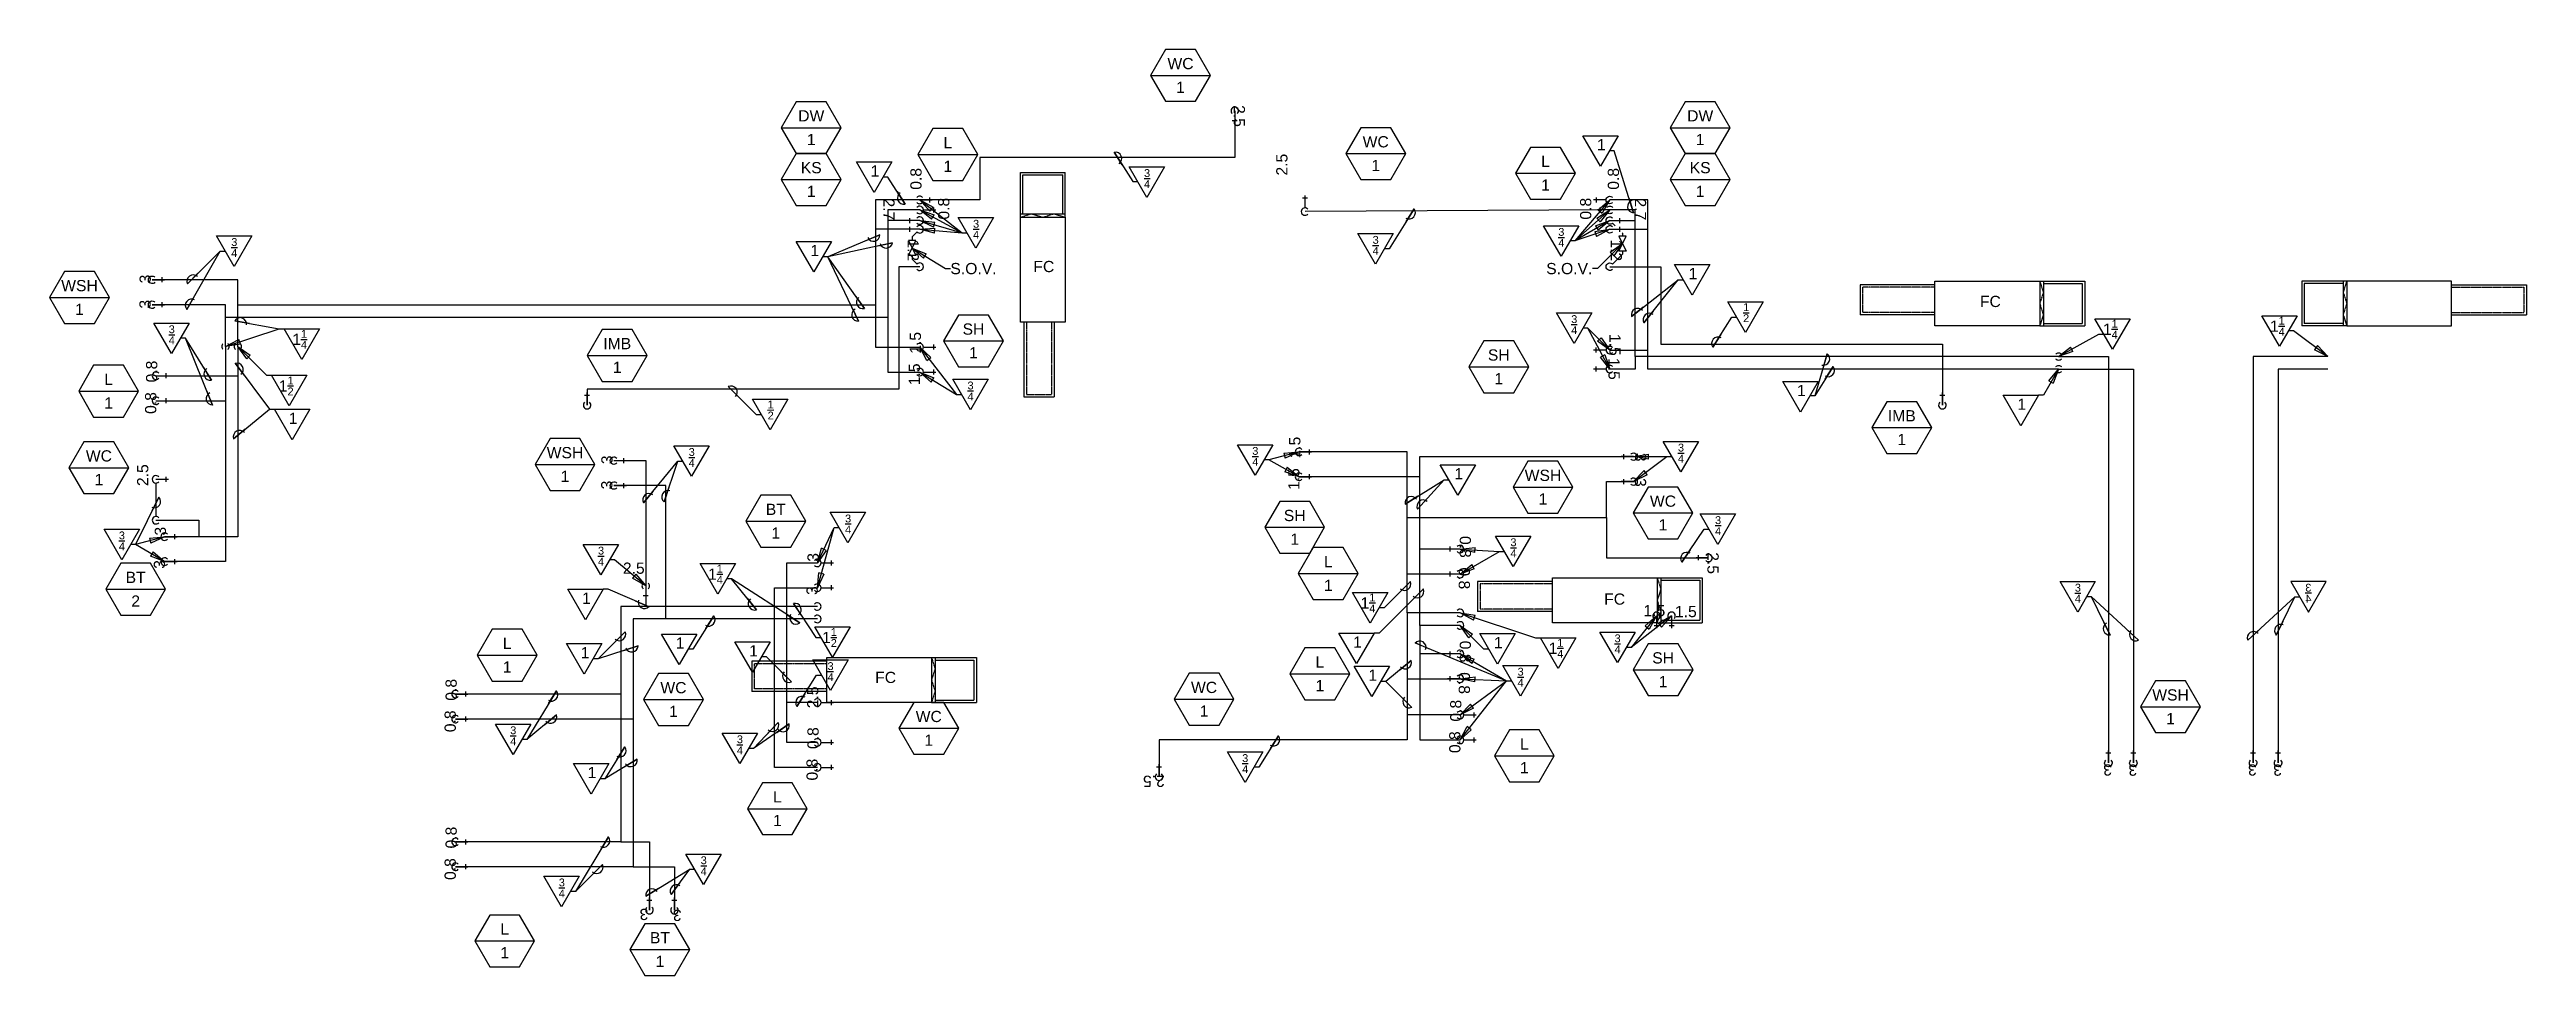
# Model space of a CAD drawing. Header units: inches. Extents: x -131 to 861, y 13 to 1805.
# Drawn here: x -131 to 861, y 1434 to 1805 of the extents above.
import ezdxf
from ezdxf.enums import TextEntityAlignment as Align

# ---------------------------------------------------------------- set-up
doc = ezdxf.new("R2010")
doc.units = ezdxf.units.IN
doc.header["$MEASUREMENT"] = 0
doc.linetypes.add('HIDDEN2', pattern=[0.1875, 0.125, -0.0625])
doc.layers.add('cloud_cw', color=190, linetype='Continuous', plot=False)
for name, color, linetype in [('PLUM-4TEXT', 2, 'Continuous'), ('PLUM-CW', 3, 'Cold_Water_Flow'), ('PLUM-DIM', 1, 'Continuous'), ('PLUM-DIM-CW-TEXT', 2, 'Continuous'), ('PLUM-EQUIP', 5, 'Continuous'), ('PLUM-HW', 2, 'Hot_Water_Flow'), ('PLUM-KEYNOTE-CW', 2, 'Cold_Water_Flow')]:
    doc.layers.add(name, color=color, linetype=linetype)
doc.styles.add('A2', font='arial.ttf', dxfattribs={"width": 1.00018})
doc.styles.add('ARC-TEXT', font='arial.ttf', dxfattribs={"width": 1.00018, "height": 4.5})
doc.styles.add('Arial', font='arial.ttf')
doc.styles.get("Standard").update_dxf_attribs({"font": 'arial.ttf'})
doc.linetypes.add('Cold_Water_Flow', pattern='A,0.875,-0.125,0,-0.125,0.875,-0.125,["CW",Standard,S=0.1,R=0,X=-0.12585,Y=-0.05],-0.1,0.875,[1,GEC_FlowArrow.shx,S=0.0625,R=0,X=0,Y=0],0.5', length=3.6)
doc.linetypes.add('Hot_Water_Flow', pattern='A,0.8125,-0.125,0,-0.125,0,-0.125,0.875,-0.125,["HW",Standard,S=0.1,R=0,X=-0.12585,Y=-0.05],-0.1,0.875,[1,GEC_FlowArrow.shx,S=0.0625,R=0,X=0,Y=0],0.5', length=3.6625)
doc.dimstyles.new('Standard1', dxfattribs={"dimscale": 24, "dimtxt": 4.5, "dimasz": 0.25, "dimexe": 0.18, "dimexo": 0.0625, "dimgap": 2, "dimtad": 0, "dimtih": 1, "dimtoh": 1, "dimdec": 8, "dimzin": 0, "dimdsep": 46, "dimlunit": 4, "dimtxsty": 'Standard', "dimcen": 0.089844, "dimclre": 256, "dimadec": 0, "dimazin": 0, "dimtfac": 1, "dimtdec": 8, "dimtofl": 0, "dimtmove": 0, "dimatfit": 3, "dimldrblk": 'CLOSEDBLANK', "dimfxl": 1, "dimtolj": 1, "dimtzin": 0, "dimarcsym": 0})
doc.dimstyles.new('Standard2', dxfattribs={"dimscale": 24, "dimtxt": 0.18, "dimasz": 0.25, "dimexe": 0.18, "dimexo": 0.0625, "dimgap": 0.09, "dimtad": 0, "dimtih": 1, "dimtoh": 1, "dimdec": 4, "dimzin": 0, "dimdsep": 46, "dimlunit": 4, "dimtxsty": 'Standard', "dimcen": 0.089844, "dimadec": 0, "dimazin": 0, "dimtfac": 1, "dimtdec": 4, "dimtofl": 0, "dimtmove": 0, "dimatfit": 3, "dimldrblk": 'loop', "dimfxl": 1, "dimfrac": 2, "dimtolj": 1, "dimtzin": 0, "dimarcsym": 0})

# ---------------------------------------------------------------- blocks, each defined once
blk = doc.blocks.new('*U11')
at = {"linetype": 'Continuous'}
blk.add_arc((0, 0), 1.5, 41.81031, 318.18969, dxfattribs=at)
blk = doc.blocks.new('*U12')
at = {"linetype": 'Continuous'}
for p, q in [((0, 0), (5, 0)), ((4, 1), (4, -1))]:
    blk.add_line(p, q, dxfattribs=at)
blk = doc.blocks.new('*U32')
at = {"linetype": 'Continuous'}
for start, end in [(41.81031, 138.18969), (221.81031, 318.18969)]:
    blk.add_arc((0, 0), 1.5, start, end, dxfattribs=at)
blk = doc.blocks.new('*U14')
at = {"linetype": 'Continuous'}
blk.add_arc((0, 0), 1.5, 221.81031, 138.18969, dxfattribs=at)
blk = doc.blocks.new('*U9')
at = {"linetype": 'Continuous'}
blk.add_arc((0, 0), 1.5, 311.81031, 228.18969, dxfattribs=at)
blk = doc.blocks.new('*U10')
at = {"linetype": 'Continuous'}
for p, q in [((-1, 4), (1, 4)), ((0, 0), (0, 5))]:
    blk.add_line(p, q, dxfattribs=at)
blk = doc.blocks.new('*U23')
at = {"linetype": 'Continuous'}
blk.add_arc((0, 0), 1.5, 221.81031, 138.18969, dxfattribs=at)
blk = doc.blocks.new('*U13')
at = {"linetype": 'Continuous'}
blk.add_arc((0, 0), 1.5, 131.81031, 48.18969, dxfattribs=at)
blk = doc.blocks.new('Tag-Equipment')
at = {"color": 0}
blk.add_line((-12, 0), (12, 0), dxfattribs=at)
blk.add_lwpolyline([(-12, 0), (-6, -10.39), (6, -10.39), (12, 0), (6, 10.39), (-6, 10.39)], close=True, dxfattribs=at)
at = {"color": 0, "style": 'A2'}
for tag, p in [('TAG', (0, 4.75)), ('#', (0, -4.75))]:
    blk.add_attdef(tag, text='', height=4.5, dxfattribs=at).set_placement(p, align=Align.MIDDLE_CENTER)
blk = doc.blocks.new('*U29')
at = {"linetype": 'Continuous'}
for start, end in [(131.81031, 228.18969), (311.81031, 48.18969)]:
    blk.add_arc((0, 0), 1.5, start, end, dxfattribs=at)
blk = doc.blocks.new('*U15')
at = {"linetype": 'Continuous'}
blk.add_arc((0, 0), 1.5, 131.81031, 48.18969, dxfattribs=at)
blk = doc.blocks.new('*U26')
at = {"linetype": 'Continuous'}
for p, q in [((-1, 4), (1, 4)), ((0, 0), (0, 5))]:
    blk.add_line(p, q, dxfattribs=at)
blk = doc.blocks.new('*U30')
at = {"linetype": 'ByBlock'}
for p, q in [((3, -1.5), (-3, 1.5)), ((-3, -1.5), (3, 1.5)), ((-3, 1.5), (-3, -1.5)), ((3, 1.5), (3, -1.5))]:
    blk.add_line(p, q, dxfattribs=at)
blk = doc.blocks.new('*U22')
at = {"linetype": 'Continuous'}
for start, end in [(41.81031, 138.18969), (221.81031, 318.18969)]:
    blk.add_arc((0, 0), 1.5, start, end, dxfattribs=at)
blk = doc.blocks.new('_ClosedBlank')
at = {"color": 0, "linetype": 'ByBlock', "lineweight": -2}
for p, q in [((-1, 0.17), (0, 0)), ((-1, 0.17), (-1, -0.17)), ((0, 0), (-1, -0.17))]:
    blk.add_line(p, q, dxfattribs=at)
blk = doc.blocks.new('GE_FAU')
for p, q in [((0, 0), (18, 0)), ((0, -18), (0, 0)), ((18, -18), (18, 0)), ((1, -16.56), (1, -1)), ((1, -1), (17, -1)), ((17, -16.56), (17, -1)), ((0, -16.56), (18, -16.56)), ((1.46, -60), (1.46, -90)), ((13.55, -60), (13.55, -90)), ((1.46, -90), (13.55, -90))]:
    blk.add_line(p, q)
at = {"linetype": 'HIDDEN2'}
for p, q in [((0, -18), (4.5, -16.56)), ((4.5, -16.56), (9, -18)), ((9, -18), (13.5, -16.56)), ((13.5, -16.56), (18, -18)), ((2.46, -60), (2.46, -89)), ((12.55, -60), (12.55, -89)), ((2.46, -89), (12.55, -89))]:
    blk.add_line(p, q, dxfattribs=at)
blk.add_lwpolyline([(0, -60), (0, -18), (18, -18), (18, -60)], close=True)
blk = doc.blocks.new('*U20')
at = {"layer": 'PLUM-KEYNOTE-CW', "linetype": 'Continuous'}
blk.add_lwpolyline([(-7.07, 12.25), (7.07, 12.25), (0, 0), (-7.07, 12.25)], dxfattribs=at)
at = {"layer": 'PLUM-KEYNOTE-CW', "insert": (-1.14, 7.55), "char_height": 4.5, "width": 34.978, "attachment_point": 4, "rotation": 0.02566, "style": 'Arial'}
blk.add_mtext('\\A1;{\\H0.7x;\\S3/4;} ', dxfattribs=at)
blk = doc.blocks.new('loop')
at = {"color": 0}
blk.add_lwpolyline([(-1, 0), (0, 0, -1)], format="xyb", dxfattribs=at)
blk.add_arc((-0.4, 0.15), 0.422, 182.4039, 339.5888, dxfattribs=at)
blk = doc.blocks.new('*U34')
at = {"layer": 'PLUM-KEYNOTE-CW', "linetype": 'Continuous'}
blk.add_lwpolyline([(-7.07, 12.25), (7.07, 12.25), (0, 0), (-7.07, 12.25)], dxfattribs=at)
at = {"layer": 'PLUM-KEYNOTE-CW', "insert": (-1, 7.92), "char_height": 4.5, "width": 34.978, "attachment_point": 4, "rotation": 0.02566, "style": 'Arial'}
blk.add_mtext('\\A1;{\\H0.7x;\\S1/2;} ', dxfattribs=at)
blk = doc.blocks.new('*U21')
at = {"layer": 'PLUM-KEYNOTE-CW', "linetype": 'Continuous'}
blk.add_lwpolyline([(-7.07, 12.25), (7.07, 12.25), (0, 0), (-7.07, 12.25)], dxfattribs=at)
at = {"layer": 'PLUM-KEYNOTE-CW', "insert": (-1.38, 8.61), "char_height": 4.5, "width": 34.978, "attachment_point": 4, "rotation": 0.02566, "style": 'Arial'}
blk.add_mtext('\\A1;1', dxfattribs=at)
blk = doc.blocks.new('*U18')
at = {"layer": 'PLUM-KEYNOTE-CW', "linetype": 'Continuous'}
blk.add_lwpolyline([(-7.07, 12.25), (7.07, 12.25), (0, 0), (-7.07, 12.25)], dxfattribs=at)
at = {"layer": 'PLUM-KEYNOTE-CW', "insert": (-3.87, 8.04), "char_height": 4.5, "width": 34.978, "attachment_point": 4, "rotation": 0.02566, "style": 'Arial'}
blk.add_mtext('\\A1;1{\\H0.7x;\\S1/4;} ', dxfattribs=at)
blk = doc.blocks.new('*U19')
at = {"layer": 'PLUM-KEYNOTE-CW', "linetype": 'Continuous'}
blk.add_lwpolyline([(-7.07, 12.25), (7.07, 12.25), (0, 0), (-7.07, 12.25)], dxfattribs=at)
at = {"layer": 'PLUM-KEYNOTE-CW', "insert": (-4.18, 7.93), "char_height": 4.5, "width": 34.978, "attachment_point": 4, "rotation": 0.02566, "style": 'Arial'}
blk.add_mtext('\\A1;1{\\H0.7x;\\S1/2;} ', dxfattribs=at)
blk = doc.blocks.new('*U33')
at = {"linetype": 'Continuous'}
for start, end in [(131.81031, 228.18969), (311.81031, 48.18969)]:
    blk.add_arc((0, 0), 1.5, start, end, dxfattribs=at)

msp = doc.modelspace()

# ---------------------------------------------------------------- linework, layer by layer
at = {"layer": 'PLUM-CW'}
for points in [[(343.74, 1780.45), (343.74, 1761.71), (241.54, 1761.71), (241.54, 1744.7), (199.75, 1744.7), (199.75, 1702.7)], [(494, 1740.7), (371.9, 1740.05)], [(673.8, 1681.89), (504.21, 1681.89), (504.21, 1740.7), (494, 1740.7)], [(217.5, 1732.95), (199.75, 1732.95)], [(216.44, 1731.89), (214.52, 1729.97), (214.52, 1728.44)], [(494, 1736.45), (504.21, 1736.45)], [(495.06, 1735.39), (496.08, 1734.36)], [(498.91, 1731.53), (499.06, 1731.39), (499.06, 1730.19)], [(217.5, 1717.94), (209.16, 1717.94), (209.16, 1668.9), (84.25, 1668.9), (84.25, 1662.45)], [(214.52, 1722.44), (214.52, 1720.92), (216.44, 1719)], [(494, 1717.94), (514.43, 1717.94), (514.43, 1686.89), (627.25, 1686.89), (627.25, 1662.45)], [(499.06, 1724.19), (499.06, 1723), (495.06, 1719)], [(-55.65, 1685.95), (-55.65, 1712.7), (-90, 1712.7)], [(-55.65, 1702.7), (199.75, 1702.7)], [(199.75, 1702.7), (199.75, 1685.7), (217.5, 1685.7)], [(-55.65, 1685.95), (-55.65, 1609.7), (-85, 1609.7)], [(504.21, 1681.89), (504.21, 1676.89), (494, 1676.89)], [(673.8, 1681.89), (693.75, 1681.89), (693.75, 1518.95)], [(781.7, 1681.89), (751.75, 1681.89), (751.75, 1518.95)], [(-88.5, 1674.2), (-55.65, 1674.2)], [(95, 1640.2), (107.75, 1640.2), (107.75, 1581.7)], [(434, 1579.11), (412.83, 1579.11), (412.83, 1643.7), (369.5, 1643.7)], [(-88.5, 1631.2), (-88.5, 1617.81)], [(412.83, 1617.35), (492.71, 1617.35), (492.71, 1631.78), (503.5, 1631.78)], [(-88.5, 1616.31), (-71.26, 1616.31), (-71.26, 1609.7)], [(492.71, 1617.35), (492.71, 1601.19), (533.54, 1601.19)], [(164.31, 1581.7), (164.31, 1599.2), (176.5, 1599.2)], [(434, 1594.7), (412.83, 1594.7)], [(176.5, 1581.7), (97.75, 1581.7), (97.75, 1487.32), (31.5, 1487.32)], [(176.5, 1527.2), (164.31, 1527.2), (164.31, 1581.7)], [(412.83, 1579.11), (412.83, 1528.2), (313.41, 1528.2), (313.41, 1513.45)], [(412.83, 1552.7), (434, 1552.7)], [(97.75, 1546.57), (31.5, 1546.57)], [(176.5, 1543.2), (164.31, 1543.2)], [(434, 1538.2), (412.83, 1538.2)], [(97.75, 1487.32), (109.25, 1487.32), (109.25, 1459.95)]]:
    msp.add_lwpolyline(points, dxfattribs=at)
at = {"layer": 'PLUM-HW'}
for points in [[(217.5, 1740.7), (204.75, 1740.7), (204.75, 1697.7)], [(673.8, 1676.89), (509.21, 1676.89), (509.21, 1744.7), (494, 1744.7)], [(217.5, 1736.45), (204.75, 1736.45)], [(494, 1732.95), (509.21, 1732.95)], [(-60.65, 1685.95), (-60.65, 1702.7), (-90, 1702.7)], [(-60.65, 1697.7), (204.75, 1697.7)], [(204.75, 1697.7), (204.75, 1675.7), (217.5, 1675.7)], [(-60.65, 1685.95), (-60.65, 1599.7), (-85, 1599.7)], [(494, 1684.51), (509.21, 1684.51)], [(673.8, 1676.89), (703.75, 1676.89), (703.75, 1518.95)], [(781.7, 1676.89), (761.75, 1676.89), (761.75, 1518.95)], [(-88.5, 1664.2), (-60.65, 1664.2)], [(417.83, 1633.7), (417.83, 1641.78), (503.5, 1641.78)], [(115.75, 1576.7), (115.75, 1630.2), (95, 1630.2)], [(434, 1574.11), (417.83, 1574.11), (417.83, 1633.7), (369.5, 1633.7)], [(434, 1604.7), (417.83, 1604.7)], [(159.31, 1581.7), (159.31, 1589.2), (176.5, 1589.2)], [(176.5, 1517.2), (159.31, 1517.2), (159.31, 1581.7)], [(176.5, 1576.7), (102.75, 1576.7), (102.75, 1477.32), (31.5, 1477.32)], [(417.83, 1574.11), (417.83, 1528.2), (434, 1528.2)], [(434, 1562.7), (417.83, 1562.7)], [(102.75, 1536.57), (31.5, 1536.57)], [(102.75, 1477.32), (119.25, 1477.32), (119.25, 1459.95)]]:
    msp.add_lwpolyline(points, dxfattribs=at)

# ---------------------------------------------------------------- block references
at = {"layer": 'PLUM-4TEXT'}
for p, values in [((322, 1794.65), {'TAG': 'WC', '#': '1'}), ((174.06, 1773.7), {'TAG': 'DW', '#': '1'}), ((530.21, 1773.7), {'TAG': 'DW', '#': '1'}), ((228.8, 1762.96), {'TAG': 'L', '#': '1'}), ((400.21, 1763.29), {'TAG': 'WC', '#': '1'}), ((174.06, 1752.92), {'TAG': 'KS', '#': '1'}), ((468.25, 1755.42), {'TAG': 'L', '#': '1'}), ((530.21, 1752.92), {'TAG': 'KS', '#': '1'}), ((-119.12, 1705.62), {'TAG': 'WSH', '#': '1'}), ((239.06, 1688.19), {'TAG': 'SH', '#': '1'}), ((96.33, 1682.37), {'TAG': 'IMB', '#': '1'}), ((449.52, 1677.8), {'TAG': 'SH', '#': '1'}), ((-107.44, 1668.05), {'TAG': 'L', '#': '1'}), ((610.99, 1653.43), {'TAG': 'IMB', '#': '1'}), ((-111.33, 1637.34), {'TAG': 'WC', '#': '1'}), ((75.4, 1638.64), {'TAG': 'WSH', '#': '1'}), ((467.22, 1629.54), {'TAG': 'WSH', '#': '1'}), ((515.3, 1619.2), {'TAG': 'WC', '#': '1'}), ((159.86, 1615.9), {'TAG': 'BT', '#': '1'}), ((367.75, 1613.45), {'TAG': 'SH', '#': '1'}), ((-96.61, 1588.63), {'TAG': 'BT', '#': '2'}), ((381.2, 1594.91), {'TAG': 'L', '#': '1'}), ((52.25, 1562.2), {'TAG': 'L', '#': '1'}), ((377.85, 1554.71), {'TAG': 'L', '#': '1'}), ((515.36, 1556.35), {'TAG': 'SH', '#': '1'}), ((118.85, 1544.4), {'TAG': 'WC', '#': '1'}), ((331.43, 1544.51), {'TAG': 'WC', '#': '1'}), ((718.65, 1541.5), {'TAG': 'WSH', '#': '1'}), ((221.14, 1532.85), {'TAG': 'WC', '#': '1'}), ((459.75, 1521.81), {'TAG': 'L', '#': '1'}), ((160.48, 1500.62), {'TAG': 'L', '#': '1'}), ((51.23, 1447.6), {'TAG': 'L', '#': '1'}), ((113.44, 1444.13), {'TAG': 'BT', '#': '1'})]:
    msp.add_blockref('Tag-Equipment', p, dxfattribs=at).add_auto_attribs(values)
at = {"layer": 'PLUM-CW'}
for name, p in [('*U9', (343.74, 1780.45)), ('*U32', (217.5, 1744.7)), ('*U12', (217.5, 1744.7)), ('*U10', (371.9, 1741.55)), ('*U29', (-55.65, 1685.95)), ('*U14', (217.5, 1685.7)), ('*U12', (219, 1685.7)), ('*U11', (-88.5, 1674.2)), ('*U12', (-88.5, 1674.2)), ('*U26', (84.25, 1662.45)), ('*U26', (627.25, 1662.45)), ('*U15', (84.25, 1662.45)), ('*U15', (627.25, 1662.45)), ('*U11', (369.5, 1643.7)), ('*U12', (369.5, 1643.7)), ('*U11', (-88.5, 1616.31)), ('*U11', (-85, 1609.7)), ('*U12', (-85, 1609.7)), ('*U14', (176.5, 1599.2)), ('*U12', (178, 1599.2)), ('*U33', (107.75, 1589.95)), ('*U14', (176.5, 1581.7)), ('*U11', (31.5, 1546.57)), ('*U12', (31.5, 1546.57)), ('*U14', (434, 1538.2)), ('*U12', (435.5, 1538.2)), ('*U14', (176.5, 1527.2)), ('*U12', (178, 1527.2)), ('*U10', (313.41, 1513.45)), ('*U11', (31.5, 1487.32)), ('*U12', (31.5, 1487.32))]:
    msp.add_blockref(name, p, dxfattribs=at)
for name, p, rotation in [('*U10', (343.74, 1780.45), 179.9999999999999), ('*U23', (371.9, 1740.05), 180), ('*U12', (217.5, 1732.95), 180), ('*U11', (217.5, 1732.95), 180), ('*U11', (217.5, 1717.94), 180), ('*U12', (492.5, 1676.89), 180), ('*U14', (494, 1676.89), 180), ('*U9', (-88.5, 1632.7), 90.00000000000504), ('*U10', (-88.5, 1632.7), 270.000000000005), ('*U10', (533.54, 1601.19), 89.57697185160163), ('*U9', (533.54, 1601.19), 269.5769718516017), ('*U10', (107.75, 1589.95), 180), ('*U12', (434, 1594.7), 180), ('*U11', (434, 1594.7), 180), ('*U11', (434, 1579.11), 180), ('*U11', (518.75, 1577.95), 270), ('*U12', (518.75, 1577.95), 270), ('*U12', (434, 1552.7), 180), ('*U11', (434, 1552.7), 180), ('*U13', (176.5, 1543.2), 90), ('*U10', (178, 1543.2), 270), ('*U9', (313.41, 1513.45), 180.000000000005), ('*U11', (109.25, 1459.95), 90), ('*U12', (109.25, 1459.95), 90)]:
    msp.add_blockref(name, p, dxfattribs=dict(at, rotation=rotation))
at = {"layer": 'PLUM-CW', "xscale": -1}
for name, p in [('*U12', (494, 1740.7)), ('*U32', (494, 1740.7)), ('*U22', (673.8, 1681.89)), ('*U13', (693.75, 1518.95)), ('*U10', (693.75, 1518.95)), ('*U13', (751.75, 1518.95)), ('*U10', (751.75, 1518.95))]:
    msp.add_blockref(name, p, dxfattribs=at)
for name, p, rotation in [('*U11', (494, 1736.45), 180), ('*U12', (494, 1736.45), 180), ('*U30', (214.52, 1725.44), 270), ('*U30', (499.06, 1727.19), 270), ('*U11', (494, 1717.94), 180), ('*U13', (-90, 1712.7), 270), ('*U10', (-90, 1712.7), 270), ('*U13', (95, 1640.2), 270), ('*U10', (95, 1640.2), 270), ('*U10', (503.5, 1631.78), 90), ('*U13', (503.5, 1631.78), 90)]:
    msp.add_blockref(name, p, dxfattribs=dict(at, rotation=rotation))
at = {"layer": 'PLUM-EQUIP'}
msp.add_blockref('GE_FAU', (257.83, 1755.76), dxfattribs=at)
for p, rotation in [((684.25, 1712.2), 270), ((531, 1593.2), 270.0000000000001), ((240.24, 1561.2), 270.0000000000001)]:
    msp.add_blockref('GE_FAU', p, dxfattribs=dict(at, rotation=rotation))
at = {"layer": 'PLUM-EQUIP', "xscale": -1, "rotation": 90}
msp.add_blockref('GE_FAU', (771.25, 1712.2), dxfattribs=at)
at = {"layer": 'PLUM-HW'}
for name, p, rotation in [('*U12', (217.5, 1736.45), 180), ('*U11', (217.5, 1736.45), 180), ('*U12', (492.5, 1684.51), 180), ('*U14', (494, 1684.51), 180), ('*U12', (434, 1604.7), 180), ('*U11', (434, 1604.7), 180), ('*U11', (512.75, 1577.95), 270), ('*U12', (512.75, 1577.95), 270), ('*U11', (434, 1574.11), 180), ('*U12', (434, 1562.7), 180), ('*U11', (434, 1562.7), 180), ('*U11', (119.25, 1459.95), 90), ('*U12', (119.25, 1459.95), 90)]:
    msp.add_blockref(name, p, dxfattribs=dict(at, rotation=rotation))
for name, p in [('*U14', (217.5, 1740.7)), ('*U12', (219, 1740.7)), ('*U29', (-60.65, 1685.95)), ('*U14', (217.5, 1675.7)), ('*U12', (219, 1675.7)), ('*U11', (-88.5, 1664.2)), ('*U12', (-88.5, 1664.2)), ('*U11', (369.5, 1633.7)), ('*U12', (369.5, 1633.7)), ('*U11', (-85, 1599.7)), ('*U12', (-85, 1599.7)), ('*U14', (176.5, 1589.2)), ('*U12', (178, 1589.2)), ('*U14', (176.5, 1576.7)), ('*U11', (31.5, 1536.57)), ('*U12', (31.5, 1536.57)), ('*U14', (434, 1528.2)), ('*U12', (435.5, 1528.2)), ('*U14', (176.5, 1517.2)), ('*U12', (178, 1517.2)), ('*U11', (31.5, 1477.32)), ('*U12', (31.5, 1477.32))]:
    msp.add_blockref(name, p, dxfattribs=at)
at = {"layer": 'PLUM-HW', "xscale": -1}
for name, p in [('*U12', (492.5, 1744.7)), ('*U14', (494, 1744.7)), ('*U22', (673.8, 1676.89)), ('*U13', (703.75, 1518.95)), ('*U10', (703.75, 1518.95)), ('*U13', (761.75, 1518.95)), ('*U10', (761.75, 1518.95))]:
    msp.add_blockref(name, p, dxfattribs=at)
for name, p, rotation in [('*U11', (494, 1732.95), 180), ('*U12', (494, 1732.95), 180), ('*U13', (-90, 1702.7), 270), ('*U10', (-90, 1702.7), 270), ('*U10', (503.5, 1641.78), 90), ('*U13', (503.5, 1641.78), 90), ('*U13', (95, 1630.2), 270), ('*U10', (95, 1630.2), 270)]:
    msp.add_blockref(name, p, dxfattribs=dict(at, rotation=rotation))
at = {"layer": 'PLUM-KEYNOTE-CW'}
for name, p in [('*U21', (490.21, 1758.24)), ('*U21', (199.23, 1747.73)), ('*U20', (308.52, 1745.73)), ('*U20', (240.02, 1725.4)), ('*U20', (-57.18, 1718.09)), ('*U21', (175.12, 1715.83)), ('*U20', (400.11, 1718.96)), ('*U20', (474.5, 1722.15)), ('*U21', (526.95, 1706.59)), ('*U20', (479.67, 1687.18)), ('*U34', (548.41, 1691.59)), ('*U18', (695.42, 1684.83)), ('*U18', (762.34, 1686.05)), ('*U20', (-82.24, 1683.1)), ('*U18', (-30.01, 1680.78)), ('*U19', (-35.09, 1662.21)), ('*U20', (237.81, 1660.56)), ('*U21', (570.37, 1659.68)), ('*U21', (-33.91, 1648.53)), ('*U34', (157.58, 1652.57)), ('*U21', (658.7, 1654.2)), ('*U20', (522.43, 1635.66)), ('*U20', (126.09, 1633.9)), ('*U20', (351.89, 1634.34)), ('*U21', (433.12, 1626.31)), ('*U20', (188.75, 1607.23)), ('*U20', (537.29, 1606.57)), ('*U20', (-102.21, 1600.45)), ('*U20', (455.32, 1597.69)), ('*U20', (89.75, 1594.34)), ('*U18', (136.58, 1586.64)), ('*U21', (83.6, 1576.4)), ('*U20', (681.45, 1579.49)), ('*U18', (398, 1575.07)), ('*U21', (121.12, 1558.41)), ('*U19', (182.56, 1561.33)), ('*U21', (392.54, 1558.81)), ('*U21', (448.95, 1558.58)), ('*U18', (473.34, 1556.9)), ('*U20', (497.04, 1559.18)), ('*U21', (83.1, 1554.57)), ('*U21', (150.57, 1555.33)), ('*U20', (181.72, 1548.03)), ('*U20', (458.18, 1545.81)), ('*U21', (398.66, 1545.57)), ('*U20', (54.59, 1522.3)), ('*U20', (145.4, 1518.69)), ('*U21', (85.85, 1506.51)), ('*U20', (347.85, 1511.15)), ('*U20', (130.9, 1470.19)), ('*U20', (74.04, 1461.3))]:
    msp.add_blockref(name, p, dxfattribs=at)
at = {"layer": 'PLUM-KEYNOTE-CW', "xscale": -1}
msp.add_blockref('*U20', (773.96, 1579.49), dxfattribs=at)

# ---------------------------------------------------------------- texts
at = {"layer": 'cloud_cw', "color": 3, "char_height": 4.5, "style": 'ARC-TEXT'}
for s, insert, attachment_point, rotation in [('2.5', (347.83, 1782.75), 1, 270), ('0.8', (213.75, 1748.8), 1, 90), ('2.5', (360.35, 1754.49), 1, 90), ('0.8', (497.75, 1748.8), 7, 90), ('1.2', (217.15, 1728.91), 1, 270), ('1.2', (494.35, 1728.91), 7, 270), ('3', (-95.05, 1711.27), 1, 90), ('1.5', (213.53, 1683.04), 1, 90), ('0.8', (-92.47, 1671.54), 1, 90), ('1.5', (497.97, 1681.35), 1, 270), ('1.5', (365.53, 1641.04), 1, 90), ('2.5', (-96.04, 1629.99), 1, 90), ('3', (89.95, 1638.77), 1, 90), ('3', (508.55, 1633.21), 1, 270), ('3', (-88.97, 1610.15), 1, 90), ('3', (172.53, 1599.65), 1, 90), ('2.5', (537.64, 1603.45), 1, 269.57697), ('0.8', (437.97, 1597.35), 1, 270), ('0.8', (27.53, 1543.92), 1, 90), ('2.5', (172.41, 1540.9), 1, 90), ('0.8', (437.97, 1555.35), 1, 270), ('0.8', (430.03, 1535.54), 1, 90), ('0.8', (172.53, 1524.54), 1, 90), ('3', (695.18, 1513.9), 1, 180), ('3', (753.18, 1513.9), 1, 180), ('2.5', (315.71, 1509.36), 1, 180), ('0.8', (27.53, 1484.67), 1, 90), ('3', (108.79, 1455.97), 1, 180)]:
    msp.add_mtext_dynamic_manual_height_columns(s, width=10.5094, gutter_width=22.5, heights=[0], dxfattribs=dict(at, insert=insert, attachment_point=attachment_point, rotation=rotation))
at = {"layer": 'cloud_cw', "color": 2, "char_height": 4.5, "style": 'ARC-TEXT'}
for s, insert, attachment_point, rotation in [('2.7', (207.45, 1745.3), 1, 270), ('0.8', (224.87, 1736.83), 1, 90), ('0.8', (486.63, 1736.83), 7, 90), ('2.7', (504.05, 1745.3), 7, 270), ('3', (-95.11, 1701.16), 1, 90), ('1.5', (498.35, 1690.98), 1, 270), ('1.5', (213.15, 1670.42), 1, 90), ('0.8', (-92.85, 1658.92), 1, 90), ('3', (508.61, 1643.32), 1, 270), ('3', (89.89, 1628.66), 1, 90), ('1.5', (365.15, 1628.42), 1, 90), ('0.8', (438.35, 1609.98), 1, 270), ('3', (-89.35, 1596.83), 1, 90), ('3', (172.15, 1586.33), 1, 90), ('0.8', (438.35, 1567.98), 1, 270), ('0.8', (27.15, 1531.29), 1, 90), ('0.8', (429.65, 1522.92), 1, 90), ('0.8', (172.15, 1511.92), 1, 90), ('3', (705.29, 1513.84), 1, 180), ('3', (763.29, 1513.84), 1, 180), ('0.8', (27.15, 1472.04), 1, 90), ('3', (122.12, 1455.6), 1, 180)]:
    msp.add_mtext_dynamic_manual_height_columns(s, width=10.5094, gutter_width=22.5, heights=[0], dxfattribs=dict(at, insert=insert, attachment_point=attachment_point, rotation=rotation))
at = {"layer": 'cloud_cw', "color": 3, "char_height": 4.5, "attachment_point": 1, "style": 'ARC-TEXT'}
for s, insert in [('2.5', (98.59, 1599.32)), ('1.5', (520.09, 1581.92))]:
    msp.add_mtext_dynamic_manual_height_columns(s, width=10.5094, gutter_width=22.5, heights=[0], dxfattribs=dict(at, insert=insert))
at = {"layer": 'cloud_cw', "color": 2, "insert": (507.47, 1582.3), "char_height": 4.5, "attachment_point": 1, "style": 'ARC-TEXT'}
msp.add_mtext_dynamic_manual_height_columns('1.5', width=10.5094, gutter_width=22.5, heights=[0], dxfattribs=at)
at = {"layer": 'PLUM-4TEXT', "char_height": 4.5, "attachment_point": 1, "style": 'ARC-TEXT'}
for insert in [(263.05, 1720.27), (642.29, 1706.27), (491.75, 1586.92), (199.67, 1555.52)]:
    msp.add_mtext_dynamic_manual_height_columns('FC', width=6.1291, gutter_width=22.5, heights=[0], dxfattribs=dict(at, insert=insert))
at = {"layer": 'PLUM-DIM-CW-TEXT', "char_height": 4.5, "width": 88.8578, "style": 'A2'}
for insert, attachment_point in [((229.8, 1717.17), 4), ((487.03, 1717.17), 6)]:
    msp.add_mtext('S.O.V.', dxfattribs=dict(at, insert=insert, attachment_point=attachment_point))

# ---------------------------------------------------------------- leaders
at = {"layer": 'PLUM-DIM'}
for points, dimstyle in [([(295.43, 1763.83), (302.86, 1752.07), (304.86, 1752.07)], 'Standard2'), ([(503.5, 1739.55), (495.75, 1764.36), (493.75, 1764.36)], 'Standard2'), ([(211.65, 1743.04), (204.77, 1753.85), (202.77, 1753.85)], 'Standard2'), ([(217.5, 1744.7), (234.49, 1731.52), (236.49, 1731.52)], 'Standard1'), ([(217.5, 1740.7), (234.49, 1731.52), (236.49, 1731.52)], 'Standard1'), ([(415.58, 1741.19), (405.64, 1725.08), (403.64, 1725.08)], 'Standard2'), ([(494, 1744.7), (480.03, 1728.27), (478.03, 1728.27)], 'Standard1'), ([(494, 1740.7), (480.03, 1728.27), (478.03, 1728.27)], 'Standard1'), ([(201.58, 1730.78), (180.65, 1721.95), (178.65, 1721.95)], 'Standard2'), ([(206.61, 1727.54), (180.65, 1721.95), (178.65, 1721.95)], 'Standard2'), ([(217.5, 1736.45), (234.49, 1731.52), (236.49, 1731.52)], 'Standard1'), ([(217.5, 1732.95), (234.49, 1731.52), (236.49, 1731.52)], 'Standard1'), ([(494, 1736.45), (480.03, 1728.27), (478.03, 1728.27)], 'Standard1'), ([(494, 1732.95), (480.03, 1728.27), (478.03, 1728.27)], 'Standard1'), ([(499.11, 1727.29), (489.03, 1717.17), (487.03, 1717.17)], 'Standard1'), ([(-76.16, 1700.84), (-62.71, 1724.22), (-60.71, 1724.22)], 'Standard2'), ([(-75.88, 1711.05), (-62.71, 1724.22), (-60.71, 1724.22)], 'Standard2'), ([(195.36, 1701.17), (180.65, 1721.95), (178.65, 1721.95)], 'Standard2'), ([(193.01, 1696.08), (180.65, 1721.95), (178.65, 1721.95)], 'Standard2'), ([(214.52, 1725.44), (227.8, 1717.17), (229.8, 1717.17)], 'Standard1'), ([(502.72, 1697.95), (521.41, 1712.71), (523.41, 1712.71)], 'Standard2'), ([(507.66, 1695.42), (521.41, 1712.71), (523.41, 1712.71)], 'Standard2'), ([(-56.92, 1696.31), (-39.08, 1693.03), (-37.08, 1693.03)], 'Standard2'), ([(535.27, 1685.65), (542.87, 1697.71), (544.87, 1697.71)], 'Standard2'), ([(-66.25, 1672.47), (-76.63, 1689.36), (-78.63, 1689.36)], 'Standard2'), ([(-65.79, 1662.47), (-76.63, 1689.36), (-78.63, 1689.36)], 'Standard2'), ([(-60.65, 1685.95), (-39.08, 1693.03), (-37.08, 1693.03)], 'Standard1'), ([(494, 1684.51), (485.2, 1693.31), (483.2, 1693.31)], 'Standard1'), ([(494, 1676.89), (485.2, 1693.31), (483.2, 1693.31)], 'Standard1'), ([(673.8, 1681.89), (689.89, 1690.95), (691.89, 1690.95)], 'Standard1'), ([(781.7, 1681.89), (767.87, 1692.17), (765.87, 1692.17)], 'Standard1'), ([(-56.73, 1679.22), (-42.98, 1660.77), (-40.98, 1660.77)], 'Standard2'), ([(-55.65, 1685.95), (-44.16, 1674.46), (-42.16, 1674.46)], 'Standard1'), ([(217.5, 1685.7), (232.27, 1666.68), (234.27, 1666.68)], 'Standard1'), ([(581.13, 1683.02), (576.13, 1666.18), (574.13, 1666.18)], 'Standard2'), ([(583.53, 1677.9), (576.13, 1666.18), (574.13, 1666.18)], 'Standard2'), ([(140.83, 1669.92), (152.05, 1658.7), (154.05, 1658.7)], 'Standard2'), ([(217.5, 1675.7), (232.27, 1666.68), (234.27, 1666.68)], 'Standard1'), ([(673.8, 1676.89), (667.77, 1666.45), (665.77, 1666.45)], 'Standard1'), ([(-57.38, 1648.98), (-42.98, 1660.77), (-40.98, 1660.77)], 'Standard2'), ([(106.84, 1623.21), (120.55, 1640.03), (122.55, 1640.03)], 'Standard2'), ([(115.07, 1623.68), (120.55, 1640.03), (122.55, 1640.03)], 'Standard2'), ([(369.5, 1643.7), (357.42, 1640.46), (355.42, 1640.46)], 'Standard1'), ([(369.5, 1633.7), (357.42, 1640.46), (355.42, 1640.46)], 'Standard1'), ([(503.5, 1641.78), (516.89, 1641.78), (518.89, 1641.78)], 'Standard1'), ([(503.5, 1631.78), (516.89, 1641.78), (518.89, 1641.78)], 'Standard1'), ([(411.99, 1622.79), (427.59, 1632.43), (429.59, 1632.43)], 'Standard2'), ([(416.96, 1620.7), (427.59, 1632.43), (429.59, 1632.43)], 'Standard2'), ([(-87.27, 1625.53), (-96.67, 1606.57), (-98.67, 1606.57)], 'Standard2'), ([(-85, 1609.7), (-96.67, 1606.57), (-98.67, 1606.57)], 'Standard1'), ([(176.5, 1589.2), (183.22, 1613.35), (185.22, 1613.35)], 'Standard1'), ([(176.5, 1599.2), (183.22, 1613.35), (185.22, 1613.35)], 'Standard1'), ([(522.8, 1599.42), (531.75, 1612.7), (533.75, 1612.7)], 'Standard2'), ([(-85, 1599.7), (-96.67, 1606.57), (-98.67, 1606.57)], 'Standard1'), ([(107.75, 1589.95), (95.29, 1600.47), (93.29, 1600.47)], 'Standard1'), ([(434, 1604.7), (449.79, 1603.81), (451.79, 1603.81)], 'Standard1'), ([(434, 1594.7), (449.79, 1603.81), (451.79, 1603.81)], 'Standard1'), ([(109.07, 1581.62), (92.67, 1588.64), (90.67, 1588.64)], 'Standard2'), ([(152.15, 1580.39), (142.12, 1592.77), (140.12, 1592.77)], 'Standard2'), ([(169.46, 1575.09), (142.12, 1592.77), (140.12, 1592.77)], 'Standard2'), ([(419.29, 1588.74), (401.61, 1571.06), (399.61, 1571.06)], 'Standard2'), ([(414.09, 1591.74), (403.54, 1581.19), (401.54, 1581.19)], 'Standard2'), ([(135.03, 1577.93), (126.65, 1564.53), (124.65, 1564.53)], 'Standard2'), ([(166.94, 1582.93), (175.95, 1569.3), (177.95, 1569.3)], 'Standard2'), ([(434, 1579.11), (464.27, 1569.14), (466.27, 1569.14)], 'Standard1'), ([(512.75, 1577.95), (502.57, 1565.3), (500.57, 1565.3)], 'Standard1'), ([(518.75, 1577.95), (502.57, 1565.3), (500.57, 1565.3)], 'Standard1'), ([(694.45, 1570.25), (686.99, 1585.61), (684.99, 1585.61)], 'Standard2'), ([(705.86, 1568.17), (686.99, 1585.61), (684.99, 1585.61)], 'Standard2'), ([(749.56, 1568.17), (768.43, 1585.61), (770.43, 1585.61)], 'Standard2'), ([(760.97, 1570.25), (768.43, 1585.61), (770.43, 1585.61)], 'Standard2'), ([(99.52, 1571.57), (88.64, 1560.69), (86.64, 1560.69)], 'Standard2'), ([(415.96, 1567.08), (452.65, 1551.93), (454.65, 1551.93)], 'Standard2'), ([(434, 1574.11), (443.41, 1564.7), (445.41, 1564.7)], 'Standard1'), ([(104.68, 1565.86), (88.64, 1560.69), (86.64, 1560.69)], 'Standard2'), ([(166.13, 1551.43), (156.11, 1561.46), (154.11, 1561.46)], 'Standard2'), ([(414.46, 1560.05), (404.2, 1551.69), (402.2, 1551.69)], 'Standard2'), ([(434, 1562.7), (452.65, 1551.93), (454.65, 1551.93)], 'Standard1'), ([(168.31, 1541.61), (176.18, 1554.15), (178.18, 1554.15)], 'Standard2'), ([(414.64, 1541.24), (404.2, 1551.69), (402.2, 1551.69)], 'Standard2'), ([(434, 1552.7), (452.65, 1551.93), (454.65, 1551.93)], 'Standard1'), ([(434, 1538.2), (452.65, 1551.93), (454.65, 1551.93)], 'Standard1'), ([(434, 1528.2), (452.65, 1551.93), (454.65, 1551.93)], 'Standard1'), ([(71.98, 1547.87), (60.13, 1528.43), (58.13, 1528.43)], 'Standard2'), ([(71.98, 1538.2), (60.13, 1528.43), (58.13, 1528.43)], 'Standard2'), ([(160.82, 1535.25), (150.93, 1524.81), (148.93, 1524.81)], 'Standard2'), ([(165.24, 1534.62), (150.93, 1524.81), (148.93, 1524.81)], 'Standard2'), ([(361.27, 1529.82), (353.39, 1517.27), (351.39, 1517.27)], 'Standard2'), ([(99.41, 1525.44), (91.38, 1512.63), (89.38, 1512.63)], 'Standard2'), ([(104.29, 1520.49), (91.38, 1512.63), (89.38, 1512.63)], 'Standard2'), ([(92.84, 1489.31), (79.57, 1467.42), (77.57, 1467.42)], 'Standard2'), ([(90.47, 1478.19), (79.57, 1467.42), (77.57, 1467.42)], 'Standard2'), ([(107.73, 1465.49), (125.37, 1476.31), (127.37, 1476.31)], 'Standard2'), ([(117.9, 1466.24), (125.37, 1476.31), (127.37, 1476.31)], 'Standard2')]:
    msp.add_leader(points, dimstyle=dimstyle, override={"dimscale": 24}, dxfattribs=at)

doc.saveas('drawing.dxf')
